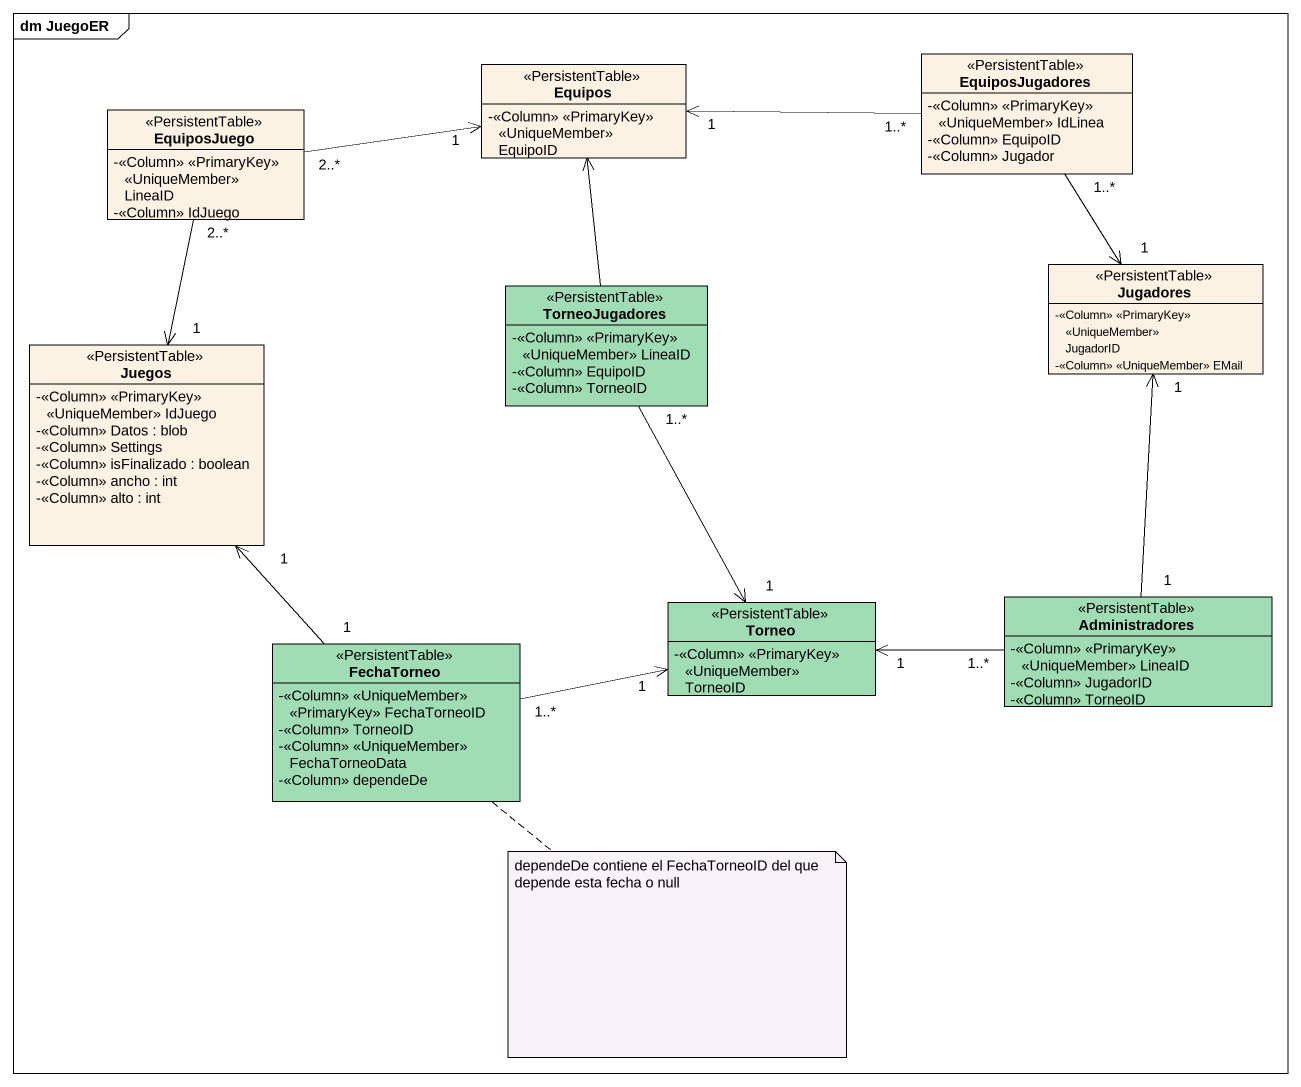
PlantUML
@startuml
mainframe dm JuegoER
hide circle
hide empty members
skinparam classAttributeIconSize 0
class Equipos <<PersistentTable>> {
  -<<Column>> <<PrimaryKey>> <<UniqueMember>> EquipoID
}
class EquiposJugadores <<PersistentTable>> {
  -<<Column>> <<PrimaryKey>> <<UniqueMember>> IdLinea
  -<<Column>> EquipoID
  -<<Column>> Jugador
}
class EquiposJuego <<PersistentTable>> {
  -<<Column>> <<PrimaryKey>> <<UniqueMember>> LineaID
  -<<Column>> IdJuego
}
class TorneoJugadores <<PersistentTable>> #A0DCB4 {
  -<<Column>> <<PrimaryKey>> <<UniqueMember>> LineaID
  -<<Column>> EquipoID
  -<<Column>> TorneoID
}
class Jugadores <<PersistentTable>> {
  -<<Column>> <<PrimaryKey>> <<UniqueMember>> JugadorID
  -<<Column>> <<UniqueMember>> EMail
}
class Juegos <<PersistentTable>> {
  -<<Column>> <<PrimaryKey>> <<UniqueMember>> IdJuego
  -<<Column>> Datos : blob
  -<<Column>> Settings
  -<<Column>> isFinalizado : boolean
  -<<Column>> ancho : int
  -<<Column>> alto : int
}
class Torneo <<PersistentTable>> #A0DCB4 {
  -<<Column>> <<PrimaryKey>> <<UniqueMember>> TorneoID
}
class Administradores <<PersistentTable>> #A0DCB4 {
  -<<Column>> <<PrimaryKey>> <<UniqueMember>> LineaID
  -<<Column>> JugadorID
  -<<Column>> TorneoID
}
class FechaTorneo <<PersistentTable>> #A0DCB4 {
  -<<Column>> <<UniqueMember>> <<PrimaryKey>> FechaTorneoID
  -<<Column>> TorneoID
  -<<Column>> <<UniqueMember>> FechaTorneoData
  -<<Column>> dependeDe
}
EquiposJugadores "1..*" -left-> "1" Equipos
EquiposJugadores "1..*" --> "1" Jugadores
EquiposJuego "2..*" -right-> "1" Equipos
EquiposJuego "2..*" --> "1" Juegos
TorneoJugadores -up-> Equipos
TorneoJugadores "1..*" --> "1" Torneo
Administradores "1" -up-> "1" Jugadores
Administradores "1..*" -left-> "1" Torneo
FechaTorneo "1" -up-> "1" Juegos
FechaTorneo "1..*" -right-> "1" Torneo
note bottom of FechaTorneo : dependeDe contiene el FechaTorneoID del que depende esta fecha o null
@enduml
